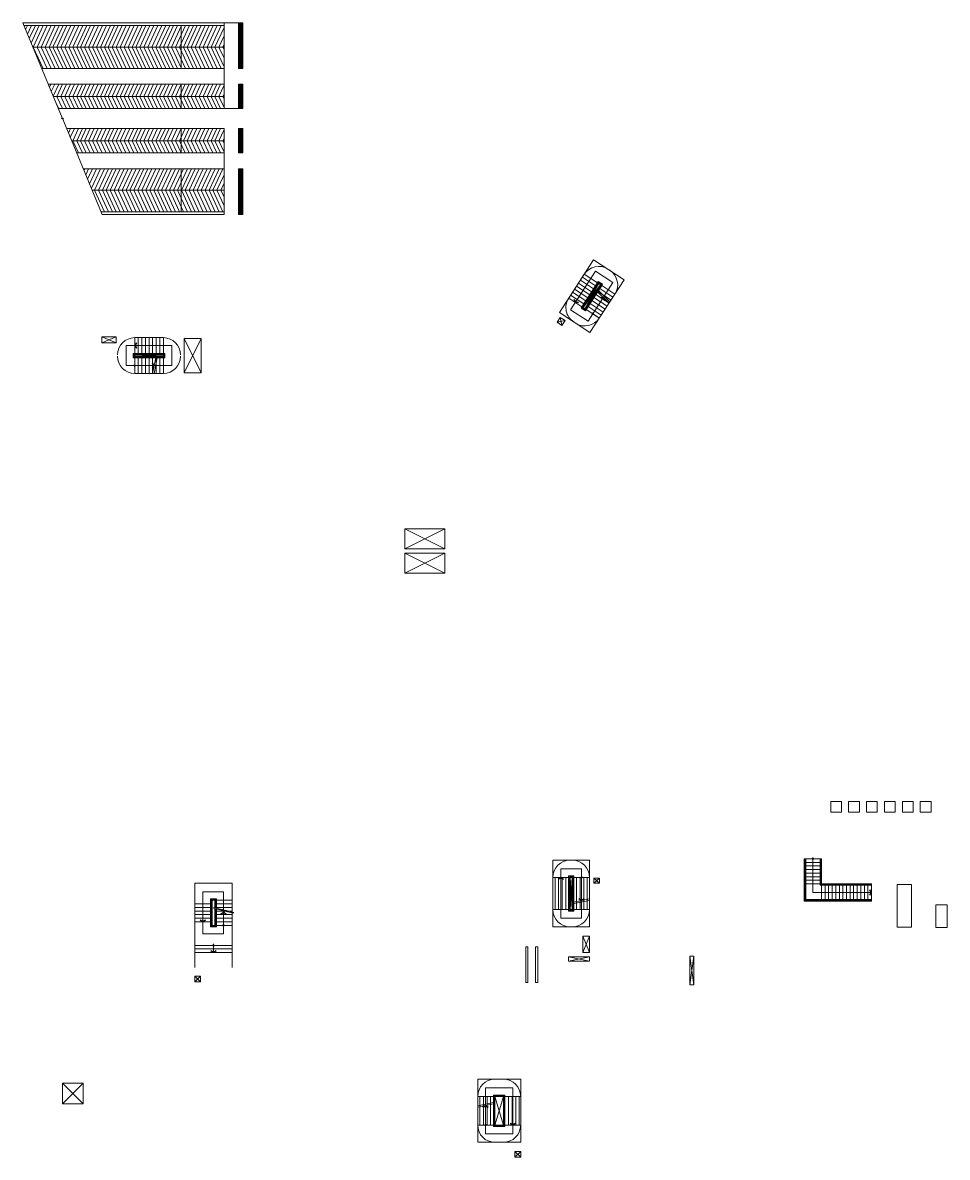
# Model space of a CAD drawing. Header units: millimetres. Extents: x 379264 to 1158416, y -283062 to 356890.
# Drawn here: x 733242 to 797800, y -283062 to -203812 of the extents above; entities that cross this region are included whole.
import ezdxf

# ---------------------------------------------------------------- set-up
doc = ezdxf.new("R2010")
doc.units = ezdxf.units.MM
doc.layers.add('tam cap ram', color=8, linetype='Continuous', lineweight=5)
pattern_1 = [(90, (705462.397, -142412.387), (-50, 3e-15), [])]

# ---------------------------------------------------------------- blocks, each defined once
blk = doc.blocks.new('MB Ham 1$0$Arrow 60')
at = {"linetype": 'ByBlock', "lineweight": -2}
h = blk.add_hatch(color=0, dxfattribs=at)
h.paths.add_polyline_path([(1.88, 0.94), (1.65, 1.38), (0, 0.56), (-1.65, 1.38), (-1.88, 0.94), (0, 0)], flags=17)
h.paths.add_polyline_path([(1.65, 1.38), (1.88, 0.94), (0, 0), (-1.88, 0.94), (-1.65, 1.38), (0, 0.56)])
blk.add_hatch(color=0, dxfattribs=at).paths.add_polyline_path([(1.65, 1.38), (1.88, 0.94), (0, 0), (-1.88, 0.94), (-1.65, 1.38), (0, 0.56)])
at = {"color": 0, "linetype": 'ByBlock', "lineweight": -2}
blk.add_lwpolyline([(1.65, 1.38), (1.88, 0.94), (0, 0), (-1.88, 0.94), (-1.65, 1.38), (0, 0.56)], close=True, dxfattribs=at)
blk = doc.blocks.new('MB Ham 1$0$Dot')
at = {"linetype": 'ByBlock', "lineweight": -2}
h = blk.add_hatch(color=0, dxfattribs=at)
edge = h.paths.add_edge_path()
edge.add_arc((0, 0), 0.5, 0, 360)
at = {"color": 0, "linetype": 'ByBlock', "lineweight": -2}
blk.add_line((0, -1), (0, 1), dxfattribs=at)
blk.add_circle((0, 0), 0.5, dxfattribs=at)

msp = doc.modelspace()

# ---------------------------------------------------------------- hatches: boundary and pattern name
at = {"layer": 'tam cap ram'}
h = msp.add_hatch(dxfattribs=at)
h.set_pattern_fill('_USER', color=256, scale=250, angle=65, pattern_type=0)
h.set_pattern_definition([(65, (799761.43, -118270.57), (-226.57695, 105.65457), [])])
h.paths.add_polyline_path([(747307.83, -204012.39), (733325.39, -204012.39), (733947.26, -205512.39), (747307.83, -205512.39)])
h = msp.add_hatch(dxfattribs=at)
h.set_pattern_fill('LINE10', color=256, scale=50, angle=90, style=0, pattern_type=2)
h.set_pattern_definition(pattern_1)
h.paths.add_polyline_path([(748562.4, -203862.39), (748562.4, -206962.39), (748362.4, -206962.39), (748362.4, -203862.39)])
h = msp.add_hatch(dxfattribs=at)
h.set_pattern_fill('_USER', color=256, scale=250, angle=65, pattern_type=0)
h.set_pattern_definition([(295, (799761.43, -292754.2), (-226.57695, -105.65457), [])])
h.paths.add_polyline_path([(734569.14, -207012.39), (747307.83, -207012.39), (747307.83, -205512.39), (733947.26, -205512.39)])
h = msp.add_hatch(dxfattribs=at)
h.set_pattern_fill('_USER', color=256, scale=250, angle=65, pattern_type=0)
h.set_pattern_definition([(65, (799761.43, -121720.57), (-226.57695, 105.65457), [])])
h.paths.add_polyline_path([(747307.83, -208112.39), (735025.18, -208112.39), (735377.57, -208962.39), (747307.83, -208962.39)])
h = msp.add_hatch(dxfattribs=at)
h.set_pattern_fill('LINE10', color=256, scale=50, angle=90, style=0, pattern_type=2)
h.set_pattern_definition(pattern_1)
h.paths.add_polyline_path([(748562.4, -208162.39), (748562.4, -209762.39), (748362.4, -209762.39), (748362.4, -208162.39)])
h = msp.add_hatch(dxfattribs=at)
h.set_pattern_fill('_USER', color=256, scale=250, angle=65, pattern_type=0)
h.set_pattern_definition([(295, (799761.43, -296204.2), (-226.57695, -105.65457), [])])
h.paths.add_polyline_path([(735729.97, -209812.39), (747307.83, -209812.39), (747307.83, -208962.39), (735377.57, -208962.39)])
h = msp.add_hatch(dxfattribs=at)
h.set_pattern_fill('_USER', color=256, scale=250, angle=65, pattern_type=0)
h.set_pattern_definition([(65, (799761.43, -124820.57), (-226.57695, 105.65457), [])])
h.paths.add_polyline_path([(736310.38, -211212.39), (736662.78, -212062.39), (747307.83, -212062.39), (747307.83, -211212.39)])
h = msp.add_hatch(dxfattribs=at)
h.set_pattern_fill('LINE10', color=256, scale=50, angle=90, style=0, pattern_type=2)
h.set_pattern_definition(pattern_1)
h.paths.add_polyline_path([(748562.4, -211262.39), (748562.4, -212862.39), (748362.4, -212862.39), (748362.4, -211262.39)])
h = msp.add_hatch(dxfattribs=at)
h.set_pattern_fill('_USER', color=256, scale=250, angle=65, pattern_type=0)
h.set_pattern_definition([(295, (799761.43, -299304.2), (-226.57695, -105.65457), [])])
h.paths.add_polyline_path([(736662.78, -212062.39), (737015.17, -212912.39), (747307.83, -212912.39), (747307.83, -212062.39)])
h = msp.add_hatch(dxfattribs=at)
h.set_pattern_fill('_USER', color=256, scale=250, angle=65, pattern_type=0)
h.set_pattern_definition([(65, (799761.43, -120870.57), (-226.57695, 105.65457), [])])
h.paths.add_polyline_path([(737471.21, -214012.39), (738093.09, -215512.39), (747307.83, -215512.39), (747307.83, -214012.39)])
h = msp.add_hatch(dxfattribs=at)
h.set_pattern_fill('LINE10', color=256, scale=50, angle=90, style=0, pattern_type=2)
h.set_pattern_definition(pattern_1)
h.paths.add_polyline_path([(748562.4, -214062.39), (748562.4, -217162.39), (748362.4, -217162.39), (748362.4, -214062.39)])
h = msp.add_hatch(dxfattribs=at)
h.set_pattern_fill('_USER', color=256, scale=250, angle=65, pattern_type=0)
h.set_pattern_definition([(295, (799761.43, -310154.2), (-226.57695, -105.65457), [])])
h.paths.add_polyline_path([(738093.09, -215512.39), (738714.96, -217012.39), (747307.83, -217012.39), (747307.83, -215512.39)])
h = msp.add_hatch(dxfattribs=at)
h.set_pattern_fill('_USER', color=256, scale=250, angle=-32.9749564, pattern_type=0)
h.set_pattern_definition([(327.025, (774048.52, -223607.02), (136.068, 209.727), [])])
h.paths.add_polyline_path([(774592.8, -222768.12), (773504.25, -224445.93), (772581.45, -223847.23), (773670, -222169.42)])
h.paths.add_polyline_path([(773628.05, -222142.2), (772539.51, -223820.02), (772497.56, -223792.81), (773586.1, -222114.99)])
h.paths.add_polyline_path([(773460.27, -222033.35), (772371.72, -223711.16), (772329.78, -223683.95), (773418.32, -222006.13)])
h.paths.add_polyline_path([(773376.38, -221978.92), (772287.83, -223656.74), (771365.03, -223058.04), (772453.58, -221380.22)])
h = msp.add_hatch(dxfattribs=at)
h.set_pattern_fill('_USER', color=256, scale=250, angle=90, pattern_type=0)
h.set_pattern_definition([(90, (707662.4, -139962.39), (-250, 2e-14), [])])
h.paths.add_polyline_path([(772812.64, -265762.39), (772812.64, -263512.39), (771712.64, -263512.39), (771712.64, -265762.39)])
h.paths.add_polyline_path([(771662.64, -265762.39), (771662.64, -263512.39), (771612.64, -263512.39), (771612.64, -265762.39)])
h.paths.add_polyline_path([(771462.64, -265762.39), (771462.64, -263512.39), (771412.64, -263512.39), (771412.64, -265762.39)])
h.paths.add_polyline_path([(771362.64, -265762.39), (771362.64, -263512.39), (770262.64, -263512.39), (770262.64, -265762.39)])
h = msp.add_hatch(dxfattribs=at)
h.set_pattern_fill('_USER', color=256, scale=250, angle=90, pattern_type=0)
h.set_pattern_definition([(90, (707662.4, -139512.39), (-250, 2e-14), [])])
h.paths.add_polyline_path([(765012.4, -278812.39), (765012.4, -280812.39), (766112.4, -280812.39), (766112.4, -278812.39)])
h.paths.add_polyline_path([(766162.4, -278812.39), (766162.4, -280812.39), (766212.4, -280812.39), (766212.4, -278812.39)])
h.paths.add_polyline_path([(766812.4, -278812.39), (766812.4, -280812.39), (766862.4, -280812.39), (766862.4, -278812.39)])
h.paths.add_polyline_path([(766912.4, -278812.39), (766912.4, -280812.39), (768012.4, -280812.39), (768012.4, -278812.39)])

# ---------------------------------------------------------------- linework, layer by layer
for p, q in [((748312.4, -203812.39), (733242.48, -203812.39)), ((747307.83, -204012.39), (733325.39, -204012.39)), ((733325.39, -204012.39), (747307.83, -204012.39)), ((747307.83, -209812.39), (747307.83, -203812.39)), ((747307.83, -205512.39), (733947.26, -205512.39)), ((747307.83, -207012.39), (734569.14, -207012.39)), ((747307.83, -208112.39), (735025.18, -208112.39)), ((747307.83, -208962.39), (735377.57, -208962.39)), ((748312.4, -209812.39), (735729.97, -209812.39)), ((747307.83, -211212.39), (736310.38, -211212.39)), ((747307.83, -217212.39), (747307.83, -211212.39)), ((747307.83, -212062.39), (736662.78, -212062.39)), ((747307.83, -212912.39), (737015.17, -212912.39)), ((747315.73, -214012.39), (737471.21, -214012.39)), ((747307.83, -215512.39), (738093.09, -215512.39)), ((747307.83, -217012.39), (738714.96, -217012.39)), ((747307.83, -217212.39), (738797.87, -217212.39)), ((773106.71, -220373.53), (770711.91, -224064.73)), ((773106.71, -220373.53), (775245.92, -221761.42)), ((773241.54, -221176.23), (771499.87, -223860.73)), ((773430.8, -221895.03), (772233.41, -223740.63)), ((772453.58, -221380.22), (773376.38, -221978.92)), ((775245.92, -221761.42), (772851.12, -225452.62)), ((773241.54, -221176.23), (774457.96, -221965.42)), ((773430.8, -221895.03), (773724.42, -222085.52)), ((773445.54, -221964.19), (772302.56, -223725.9)), ((773460.27, -222033.35), (772371.72, -223711.16)), ((773586.1, -222114.99), (772497.56, -223792.81)), ((773655.26, -222100.26), (772512.29, -223861.96)), ((773724.42, -222085.52), (772527.02, -223931.12)), ((774457.96, -221965.42), (772716.29, -224649.93)), ((773313.97, -222534.44), (774184.59, -223397.3)), ((773369.56, -222448.75), (774240.19, -223311.6)), ((773418.32, -222006.13), (773628.05, -222142.2)), ((773460.27, -222033.35), (773418.32, -222006.13)), ((773445.54, -221964.19), (773655.26, -222100.26)), ((773628.05, -222142.2), (773586.1, -222114.99)), ((773670, -222169.42), (774592.8, -222768.12)), ((771365.03, -223058.04), (772287.83, -223656.74)), ((772851.12, -225452.62), (770711.91, -224064.73)), ((771499.87, -223860.73), (772716.29, -224649.93)), ((772233.41, -223740.63), (772527.02, -223931.12)), ((772302.56, -223725.9), (772512.29, -223861.96)), ((772329.78, -223683.95), (772539.51, -223820.02)), ((772581.45, -223847.23), (773504.25, -224445.93)), ((770556.7, -224738.86), (771109.98, -224621)), ((770774.41, -224403.29), (770892.27, -224956.56)), ((771718.6, -224717.85), (771844.43, -224799.5)), ((738760.69, -225762.39), (739760.69, -226162.39)), ((739760.69, -225762.39), (738760.69, -226162.39)), ((741062.4, -225812.39), (741062.4, -226912.39)), ((741312.4, -225812.39), (741312.4, -226912.39)), ((741562.4, -225812.39), (741562.4, -226912.39)), ((741812.4, -225812.39), (741812.4, -226912.39)), ((742062.4, -225812.39), (742062.4, -226912.39)), ((742312.4, -225812.39), (742312.4, -226912.39)), ((742562.4, -225812.39), (742562.4, -226912.39)), ((742812.4, -225812.39), (742812.4, -226912.39)), ((743062.4, -225812.39), (743062.4, -226912.39)), ((744512.4, -228262.39), (745712.4, -225862.39)), ((745712.4, -228262.39), (744512.4, -225862.39)), ((743662.4, -226362.39), (740462.4, -226362.39)), ((740462.4, -226362.39), (740462.4, -227762.39)), ((743662.4, -226362.39), (743662.4, -227762.39)), ((743162.4, -226912.39), (740962.4, -226912.39)), ((740962.4, -226912.39), (740962.4, -227212.39)), ((743162.4, -227212.39), (740962.4, -227212.39)), ((743112.4, -226962.39), (741012.4, -226962.39)), ((741012.4, -226962.39), (741012.4, -227162.39)), ((743112.4, -227162.39), (741012.4, -227162.39)), ((741062.4, -226962.39), (741062.4, -227162.39)), ((743062.4, -227012.39), (741062.4, -227012.39)), ((743062.4, -227112.39), (741062.4, -227112.39)), ((741062.4, -227212.39), (741062.4, -228312.39)), ((741312.4, -226962.39), (741312.4, -227012.39)), ((741312.4, -227112.39), (741312.4, -227162.39)), ((741312.4, -227212.39), (741312.4, -228312.39)), ((741562.4, -226962.39), (741562.4, -227012.39)), ((741562.4, -227112.39), (741562.4, -227162.39)), ((741562.4, -227212.39), (741562.4, -228312.39)), ((741812.4, -226962.39), (741812.4, -227012.39)), ((741812.4, -227112.39), (741812.4, -227162.39)), ((741812.4, -227212.39), (741812.4, -228312.39)), ((742062.4, -226962.39), (742062.4, -227012.39)), ((742062.4, -227112.39), (742062.4, -227162.39)), ((742062.4, -227212.39), (742062.4, -228312.39)), ((742312.4, -226962.39), (742312.4, -227012.39)), ((742562.4, -227112.39), (742312.4, -228312.39)), ((742312.4, -227112.39), (742312.4, -227162.39)), ((742312.4, -227212.39), (742312.4, -228312.39)), ((742664.54, -227112.39), (742414.54, -228312.39)), ((742562.4, -226962.39), (742562.4, -227012.39)), ((742562.4, -227112.39), (742562.4, -227162.39)), ((742562.4, -227212.39), (742562.4, -228312.39)), ((742812.4, -226962.39), (742812.4, -227012.39)), ((742812.4, -227112.39), (742812.4, -227162.39)), ((742812.4, -227212.39), (742812.4, -228312.39)), ((743062.4, -226962.39), (743062.4, -227162.39)), ((743062.4, -227012.39), (743062.4, -226962.39)), ((743062.4, -227162.39), (743062.4, -227112.39)), ((743062.4, -227212.39), (743062.4, -228312.39)), ((743112.4, -226962.39), (743112.4, -227162.39)), ((743162.4, -226912.39), (743162.4, -227212.39)), ((743662.4, -227762.39), (740462.4, -227762.39)), ((759915.76, -240560.83), (762715.76, -239160.83)), ((762715.76, -240560.83), (759915.76, -239160.83)), ((759915.76, -242260.72), (762715.76, -240860.72)), ((762715.76, -242260.72), (759915.76, -240860.72)), ((790412.37, -258212, 0), (789662.53, -258212, 0)), ((789662.53, -258212, 0), (789662.53, -258961.7, 0)), ((790412.37, -258961.7, 0), (790412.37, -258212, 0)), ((791662.37, -258212, 0), (790912.53, -258212, 0)), ((790912.53, -258212, 0), (790912.53, -258961.7, 0)), ((791662.37, -258961.7, 0), (791662.37, -258212, 0)), ((792912.37, -258212, 0), (792162.53, -258212, 0)), ((792162.53, -258212, 0), (792162.53, -258961.7, 0)), ((792912.37, -258961.7, 0), (792912.37, -258212, 0)), ((794162.37, -258212, 0), (793412.53, -258212, 0)), ((793412.53, -258212, 0), (793412.53, -258961.7, 0)), ((794162.37, -258961.7, 0), (794162.37, -258212, 0)), ((795412.37, -258212, 0), (794662.53, -258212, 0)), ((794662.53, -258212, 0), (794662.53, -258961.7, 0)), ((795412.37, -258961.7, 0), (795412.37, -258212, 0)), ((796662.37, -258212, 0), (795912.53, -258212, 0)), ((795912.53, -258212, 0), (795912.53, -258961.7, 0)), ((796662.37, -258961.7, 0), (796662.37, -258212, 0)), ((789662.53, -258961.7, 0), (790412.37, -258961.7, 0)), ((790912.53, -258961.7, 0), (791662.37, -258961.7, 0)), ((792162.53, -258961.7, 0), (792912.37, -258961.7, 0)), ((793412.53, -258961.7, 0), (794162.37, -258961.7, 0)), ((794662.53, -258961.7, 0), (795412.37, -258961.7, 0)), ((795912.53, -258961.7, 0), (796662.37, -258961.7, 0)), ((770262.64, -266962.39), (770262.64, -262312.39)), ((772812.64, -262312.39), (770262.64, -262312.39)), ((771462.64, -262312.39), (771612.64, -262312.39)), ((772812.64, -266962.39), (772812.64, -262312.39)), ((787862.4, -262212.39), (787812.4, -262212.39)), ((788912.4, -262212.39), (787912.4, -262212.39)), ((789012.4, -262212.39), (788962.4, -262212.39)), ((770812.64, -266362.39), (770812.64, -262912.39)), ((770812.64, -262912.39), (772262.64, -262912.39)), ((772262.64, -266362.39), (772262.64, -262912.39)), ((787862.4, -262462.39), (787812.4, -262462.39)), ((787862.4, -262712.39), (787812.4, -262712.39)), ((787862.4, -262962.39), (787812.4, -262962.39)), ((788912.4, -262462.39), (787912.4, -262462.39)), ((788912.4, -262712.39), (787912.4, -262712.39)), ((788912.4, -262962.39), (787912.4, -262962.39)), ((789012.4, -262462.39), (788962.4, -262462.39)), ((789012.4, -262712.39), (788962.4, -262712.39)), ((789012.4, -262962.39), (788962.4, -262962.39)), ((770262.64, -263512.39), (771362.64, -263512.39)), ((771362.64, -265862.39), (771362.64, -263412.39)), ((771362.64, -263412.39), (771712.64, -263412.39)), ((771412.64, -265812.39), (771412.64, -263462.39)), ((771412.64, -263462.39), (771662.64, -263462.39)), ((771412.64, -263512.39), (771662.64, -263512.39)), ((771462.64, -265762.39), (771462.64, -263512.39)), ((771612.64, -265762.39), (771612.64, -263512.39)), ((771662.64, -265812.39), (771662.64, -263462.39)), ((771712.64, -265862.39), (771712.64, -263412.39)), ((771712.64, -263512.39), (772812.64, -263512.39)), ((773112.4, -263912.39), (773512.4, -263562.39)), ((773512.4, -263912.39), (773112.4, -263562.39)), ((787862.4, -263212.39), (787812.4, -263212.39)), ((787862.4, -263462.39), (787812.4, -263462.39)), ((787862.4, -263712.39), (787812.4, -263712.39)), ((788912.4, -263212.39), (787912.4, -263212.39)), ((788912.4, -263462.39), (787912.4, -263462.39)), ((788912.4, -263712.39), (787912.4, -263712.39)), ((789012.4, -263212.39), (788962.4, -263212.39)), ((789012.4, -263462.39), (788962.4, -263462.39)), ((789012.4, -263712.39), (788962.4, -263712.39)), ((787862.4, -263962.39), (787812.4, -263962.39)), ((788912.4, -263962.39), (787912.4, -263962.39)), ((789012.4, -263962.39), (788962.4, -263962.39)), ((789012.4, -263962.39), (792512.4, -263962.39)), ((789012.4, -264012.39), (789012.4, -263962.39)), ((789012.4, -264012.39), (792512.4, -264012.39)), ((789012.4, -265062.39), (789012.4, -264062.39)), ((789262.4, -264012.39), (789262.4, -263962.39)), ((789262.4, -265062.39), (789262.4, -264062.39)), ((789512.4, -264012.39), (789512.4, -263962.39)), ((789512.4, -265062.39), (789512.4, -264062.39)), ((789762.4, -264012.39), (789762.4, -263962.39)), ((789762.4, -265062.39), (789762.4, -264062.39)), ((790012.4, -264012.39), (790012.4, -263962.39)), ((790012.4, -265062.39), (790012.4, -264062.39)), ((790262.4, -264012.39), (790262.4, -263962.39)), ((790262.4, -265062.39), (790262.4, -264062.39)), ((790512.4, -264012.39), (790512.4, -263962.39)), ((790512.4, -265062.39), (790512.4, -264062.39)), ((790762.4, -264012.39), (790762.4, -263962.39)), ((790762.4, -265062.39), (790762.4, -264062.39)), ((791012.4, -264012.39), (791012.4, -263962.39)), ((791012.4, -265062.39), (791012.4, -264062.39)), ((791262.4, -264012.39), (791262.4, -263962.39)), ((791262.4, -265062.39), (791262.4, -264062.39)), ((791512.4, -264012.39), (791512.4, -263962.39)), ((791512.4, -265062.39), (791512.4, -264062.39)), ((791762.4, -264012.39), (791762.4, -263962.39)), ((791762.4, -265062.39), (791762.4, -264062.39)), ((792012.4, -264012.39), (792012.4, -263962.39)), ((792012.4, -265062.39), (792012.4, -264062.39)), ((792262.4, -264012.39), (792262.4, -263962.39)), ((792262.4, -265062.39), (792262.4, -264062.39)), ((792512.4, -264012.39), (792512.4, -263962.39)), ((792512.4, -265162.39), (792512.4, -264062.39)), ((746662.4, -265112.38), (746662.4, -265647.76)), ((771612.64, -265262.39), (772812.64, -265012.39)), ((771612.64, -265364.53), (772812.64, -265114.53)), ((789012.4, -265162.39), (789012.4, -265112.39)), ((789012.4, -265162.39), (792512.4, -265162.39)), ((789262.4, -265162.39), (789262.4, -265112.39)), ((789512.4, -265162.39), (789512.4, -265112.39)), ((789762.4, -265162.39), (789762.4, -265112.39)), ((790012.4, -265162.39), (790012.4, -265112.39)), ((790262.4, -265162.39), (790262.4, -265112.39)), ((790512.4, -265162.39), (790512.4, -265112.39)), ((790762.4, -265162.39), (790762.4, -265112.39)), ((791012.4, -265162.39), (791012.4, -265112.39)), ((791262.4, -265162.39), (791262.4, -265112.39)), ((791512.4, -265162.39), (791512.4, -265112.39)), ((791762.4, -265162.39), (791762.4, -265112.39)), ((792012.4, -265162.39), (792012.4, -265112.39)), ((792262.4, -265162.39), (792262.4, -265112.39)), ((745262.4, -265612.38), (746362.4, -265612.38)), ((745262.4, -265862.38), (746362.4, -265862.38)), ((745262.4, -266112.38), (746362.4, -266112.38)), ((770262.64, -265762.39), (771362.64, -265762.39)), ((771362.64, -265862.39), (771712.64, -265862.39)), ((771412.64, -265762.39), (771662.64, -265762.39)), ((771462.64, -265762.39), (771412.64, -265762.39)), ((771412.64, -265812.39), (771662.64, -265812.39)), ((771662.64, -265762.39), (771612.64, -265762.39)), ((771712.64, -265762.39), (772812.64, -265762.39)), ((745262.4, -266362.38), (746362.4, -266362.38)), ((770262.64, -266962.39), (772812.64, -266962.39)), ((770812.64, -266362.39), (772262.64, -266362.39)), ((772362.39, -268762.39), (772812.39, -267612.39)), ((772362.39, -267612.39), (772812.39, -268762.39)), ((771362.42, -269362.38), (772812.42, -269062.38)), ((771362.42, -269062.38), (772812.42, -269362.38)), ((780112.64, -271012.39), (779812.64, -269012.39)), ((780112.64, -269012.39), (779812.64, -271012.39)), ((745262.4, -270812.39), (745662.4, -270412.39)), ((745262.4, -270412.39), (745662.4, -270812.39)), ((737462.4, -279337.39), (736012.4, -277887.39)), ((737462.4, -277887.39), (736012.4, -279337.39)), ((768012.4, -277612.39), (765012.4, -277612.39)), ((765012.4, -277612.39), (765012.4, -282012.39)), ((768012.4, -277612.39), (768012.4, -282012.39)), ((766112.4, -278812.39), (765012.4, -278812.39)), ((767462.4, -278212.39), (765562.4, -278212.39)), ((765562.4, -278212.39), (765562.4, -281412.39)), ((766912.4, -278712.39), (766112.4, -278712.39)), ((766112.4, -278712.39), (766112.4, -280912.39)), ((766862.4, -278762.39), (766162.4, -278762.39)), ((766162.4, -278762.39), (766162.4, -280862.39)), ((766862.4, -278812.39), (766162.4, -278812.39)), ((766162.4, -278812.39), (766212.4, -278812.39)), ((766212.4, -278812.39), (766212.4, -280812.39)), ((766812.4, -278812.39), (766812.4, -280812.39)), ((766812.4, -278812.39), (766862.4, -278812.39)), ((766862.4, -278762.39), (766862.4, -280862.39)), ((766912.4, -278712.39), (766912.4, -280912.39)), ((768012.4, -278812.39), (766912.4, -278812.39)), ((767462.4, -278212.39), (767462.4, -281412.39)), ((766212.4, -279210.24), (765012.4, -279460.24)), ((766212.4, -279312.39), (765012.4, -279562.39)), ((766112.4, -280812.39), (765012.4, -280812.39)), ((766912.4, -280912.39), (766112.4, -280912.39)), ((766862.4, -280812.39), (766162.4, -280812.39)), ((766862.4, -280862.39), (766162.4, -280862.39)), ((768012.4, -280812.39), (766912.4, -280812.39)), ((765012.4, -282012.39), (768012.4, -282012.39)), ((767462.4, -281412.39), (765562.4, -281412.39)), ((766812.4, -282012.39), (766212.4, -282012.39)), ((768012.4, -283062.39), (767612.4, -282662.39)), ((768012.4, -282662.39), (767612.4, -283062.39))]:
    msp.add_line(p, q, dxfattribs=at)
for points in [[(738797.87, -217212.39), (736039.32, -210558.57), (736093.2, -210509.18), (735947.15, -210515.6), (736001.03, -210466.2), (733242.48, -203812.39)], [(744307.83, -207012.39), (744307.83, -204012.39)], [(744307.83, -209812.39), (744307.83, -208112.39)], [(744307.83, -211212.39), (744307.83, -212912.39)], [(744307.83, -214012.39), (744307.83, -217012.39)], [(773586.1, -222114.99), (772371.72, -223711.16)], [(772497.56, -223792.81), (773460.27, -222033.35)], [(741062.4, -227112.39), (743062.4, -227012.39)], [(743062.4, -227112.39), (741062.4, -227012.39)], [(789012.4, -265112.39), (789012.4, -265162.39), (787812.4, -265162.39), (787812.4, -262212.39)], [(792512.4, -265112.39), (787862.4, -265112.39), (787862.4, -262212.39)], [(792512.4, -265062.39), (787912.4, -265062.39), (787912.4, -262212.39)], [(788412.4, -262212.39), (788412.4, -264562.39), (792512.4, -264562.39)], [(788912.4, -262212.39), (788912.4, -264062.39), (792512.4, -264062.39)], [(788962.4, -262212.39), (788962.4, -264012.39), (792512.4, -264012.39), (792512.4, -263962.39), (789012.4, -263962.39)], [(789012.4, -262212.39), (789012.4, -265062.39)], [(771612.64, -263512.39), (771462.64, -265762.39)], [(771612.64, -265762.39), (771462.64, -263512.39)], [(747862.4, -269812.39), (747862.4, -263912.38), (745262.4, -263912.38), (745262.4, -269812.39)], [(747262.4, -265712.08), (747262.4, -264512.38), (745812.4, -264512.38), (745812.4, -267462.38), (747262.4, -267462.38), (747262.4, -265783.31)], [(789512.4, -265062.39), (789512.4, -264062.39), (792512.4, -264062.39), (792512.4, -265162.39), (789512.4, -265162.39), (789512.4, -265112.39)], [(745262.4, -267312.38), (745262.4, -264862.38)], [(746362.4, -266612.38), (745262.4, -266612.38), (745262.4, -265362.38), (746362.4, -265362.38)], [(746762.4, -265671.36), (746762.4, -265012.38), (746362.4, -265012.38), (746362.4, -266962.38), (746762.4, -266962.38)], [(746712.4, -265659.56), (746712.4, -265062.38), (746412.4, -265062.38), (746412.4, -266912.38), (746712.35, -266912.38)], [(746412.4, -265362.38), (746462.4, -265362.38), (746462.4, -266612.38), (746412.4, -266612.38)], [(746662.4, -265112.38), (746462.4, -265112.38), (746462.4, -266862.38), (746662.4, -266862.38), (746662.4, -265703.64)], [(746712.4, -265112.38), (746662.4, -265112.38)], [(746712.4, -265362.38), (746662.4, -265362.38)], [(747862.4, -265112.38), (746762.4, -265112.38)], [(747862.4, -265362.38), (746762.4, -265362.38)], [(792512.4, -265162.39), (787812.4, -265162.39)], [(746462.4, -265612.38), (746412.4, -265612.38)], [(746462.4, -265862.38), (746412.4, -265862.38)], [(746462.4, -266112.38), (746412.4, -266112.38)], [(747980.27, -265958.82), (747344.74, -265808.82), (747294.6, -265885.2), (747273.22, -265703.72), (747223.09, -265780.1), (746562.4, -265624.16)], [(747966.26, -266011.4), (747330.73, -265861.39), (747280.59, -265937.77), (747259.21, -265756.29), (747209.07, -265832.67), (746562.4, -265680.04)], [(746712.4, -265612.38), (746662.4, -265612.38)], [(746712.4, -265862.38), (746662.4, -265862.38)], [(746712.4, -266112.38), (746662.4, -266112.38)], [(746712.4, -266912.38), (746712.4, -265715.44)], [(747862.4, -265612.38), (746762.4, -265612.38)], [(746762.4, -266962.38), (746762.4, -265727.24)], [(747862.4, -265862.38), (746762.4, -265862.38)], [(747862.4, -266112.38), (746762.4, -266112.38)], [(746462.4, -266362.38), (746412.4, -266362.38)], [(746712.4, -266362.38), (746662.4, -266362.38)], [(746712.4, -266612.38), (746662.4, -266612.38)], [(746712.4, -266862.38), (746662.4, -266862.38)], [(746712.4, -266862.38), (746662.4, -266862.38)], [(747862.4, -266362.38), (746762.4, -266362.38)], [(747862.4, -266612.38), (746762.4, -266612.38)], [(747862.4, -266862.38), (746762.4, -266862.38)], [(747862.4, -266862.38), (746762.4, -266862.38)], [(747862.4, -268262.38), (745262.4, -268262.38)], [(747862.4, -268512.38), (745262.4, -268512.38)], [(746562.4, -268762.38), (746562.4, -268262.38)], [(747862.4, -268762.38), (745262.4, -268762.38)], [(766212.4, -280812.39), (766812.4, -278812.39)], [(766212.4, -278812.39), (766812.4, -280812.39)]]:
    msp.add_lwpolyline(points, dxfattribs=at)
for points in [[(748612.4, -203812.39), (748612.4, -207012.39), (748312.4, -207012.39), (748312.4, -203812.39)], [(748562.4, -203862.39), (748562.4, -206962.39), (748362.4, -206962.39), (748362.4, -203862.39)], [(748612.4, -208112.39), (748612.4, -209812.39), (748312.4, -209812.39), (748312.4, -208112.39)], [(748562.4, -208162.39), (748562.4, -209762.39), (748362.4, -209762.39), (748362.4, -208162.39)], [(748612.4, -211212.39), (748612.4, -212912.39), (748312.4, -212912.39), (748312.4, -211212.39)], [(748562.4, -211262.39), (748562.4, -212862.39), (748362.4, -212862.39), (748362.4, -211262.39)], [(748612.4, -214012.39), (748612.4, -217212.39), (748312.4, -217212.39), (748312.4, -214012.39)], [(748562.4, -214062.39), (748562.4, -217162.39), (748362.4, -217162.39), (748362.4, -214062.39)], [(773376.38, -221978.92), (772287.83, -223656.74), (771365.03, -223058.04), (772453.58, -221380.22)], [(773460.27, -222033.35), (772371.72, -223711.16), (772329.78, -223683.95), (773418.32, -222006.13)], [(773628.05, -222142.2), (772539.51, -223820.02), (772497.56, -223792.81), (773586.1, -222114.99)], [(774592.8, -222768.12), (773504.25, -224445.93), (772581.45, -223847.23), (773670, -222169.42)], [(770556.7, -224738.86), (770774.41, -224403.29), (771109.98, -224621), (770892.27, -224956.56)], [(738760.69, -225762.39), (739760.69, -225762.39), (739760.69, -226162.39), (738760.69, -226162.39)], [(743062.4, -226912.39), (741062.4, -226912.39), (741062.4, -225812.39), (743062.4, -225812.39)], [(744512.4, -228262.39), (745712.4, -228262.39), (745712.4, -225862.39), (744512.4, -225862.39)], [(743062.4, -227012.39), (741062.4, -227012.39), (741062.4, -226962.39), (743062.4, -226962.39)], [(743062.4, -227162.39), (741062.4, -227162.39), (741062.4, -227112.39), (743062.4, -227112.39)], [(743062.4, -228312.39), (741062.4, -228312.39), (741062.4, -227212.39), (743062.4, -227212.39)], [(759915.76, -240560.83), (762715.76, -240560.83), (762715.76, -239160.83), (759915.76, -239160.83)], [(759915.76, -242260.72), (762715.76, -242260.72), (762715.76, -240860.72), (759915.76, -240860.72)], [(792512.4, -265162.39), (787812.4, -265162.39), (787812.4, -262212.39), (789012.4, -262212.39), (789012.4, -263962.39), (792512.4, -263962.39)], [(771362.64, -265762.39), (771362.64, -263512.39), (770262.64, -263512.39), (770262.64, -265762.39)], [(771462.64, -265762.39), (771462.64, -263512.39), (771412.64, -263512.39), (771412.64, -265762.39)], [(771662.64, -265762.39), (771662.64, -263512.39), (771612.64, -263512.39), (771612.64, -265762.39)], [(772812.64, -265762.39), (772812.64, -263512.39), (771712.64, -263512.39), (771712.64, -265762.39)], [(773112.4, -263912.39), (773512.4, -263912.39), (773512.4, -263562.39), (773112.4, -263562.39)], [(794300.17, -266996.98), (795300.17, -266996.98), (795300.17, -263996.98), (794300.17, -263996.98)], [(797000.17, -265419.17), (797800.17, -265419.17), (797800.17, -267019.17), (797000.17, -267019.17)], [(772362.39, -268762.39), (772362.39, -267612.39), (772812.39, -267612.39), (772812.39, -268762.39)], [(768362.79, -270856.18), (768512.79, -270856.18), (768512.79, -268356.18), (768362.79, -268356.18)], [(769052.79, -270856.18), (769202.79, -270856.18), (769202.79, -268356.18), (769052.79, -268356.18)], [(771362.42, -269362.38), (771362.42, -269062.38), (772812.42, -269062.38), (772812.42, -269362.38)], [(780112.64, -271012.39), (780112.64, -269012.39), (779812.64, -269012.39), (779812.64, -271012.39)], [(745262.4, -270812.39), (745262.4, -270412.39), (745662.4, -270412.39), (745662.4, -270812.39)], [(737462.4, -279337.39), (737462.4, -277887.39), (736012.4, -277887.39), (736012.4, -279337.39)], [(765012.4, -278812.39), (765012.4, -280812.39), (766112.4, -280812.39), (766112.4, -278812.39)], [(766162.4, -278812.39), (766162.4, -280812.39), (766212.4, -280812.39), (766212.4, -278812.39)], [(766812.4, -278812.39), (766812.4, -280812.39), (766862.4, -280812.39), (766862.4, -278812.39)], [(766912.4, -278812.39), (766912.4, -280812.39), (768012.4, -280812.39), (768012.4, -278812.39)], [(768012.4, -283062.39), (768012.4, -282662.39), (767612.4, -282662.39), (767612.4, -283062.39)]]:
    msp.add_lwpolyline(points, close=True, dxfattribs=at)
for centre, start, end in [((773460.27, -222033.35), 57.0250436, 147.0250436), ((773586.1, -222114.99), 327.0250436, 57.0250436), ((772371.72, -223711.16), 147.0250436, 237.0250436), ((772497.56, -223792.81), 237.0250436, 327.0250436), ((741062.4, -227012.39), 90, 180), ((743062.4, -227012.39), 0, 90), ((741062.4, -227112.39), 180, 270), ((743062.4, -227112.39), 270, 0), ((771462.64, -263512.39), 90, 180), ((771612.64, -263512.39), 0, 90), ((771462.64, -265762.39), 180, 270), ((771612.64, -265762.39), 270, 0), ((766212.4, -278812.39), 90, 180), ((766812.4, -278812.39), 0, 90), ((766212.4, -280812.39), 180, 270), ((766812.4, -280812.39), 270, 0)]:
    msp.add_arc(centre, 1200, start, end, dxfattribs=at)

# ---------------------------------------------------------------- block references
for name, p, xscale, yscale, zscale, rotation in [('MB Ham 1$0$Arrow 60', (771826.43, -223357.39), -100, 99.99999999999999, 100, 327.0250436077509), ('MB Ham 1$0$Arrow 60', (773785.56, -223001.82), 99.99999999999999, 99.99999999999999, 99.99999999999999, 147.0250436077509), ('MB Ham 1$0$Dot', (773042.85, -224146.58), 99.99999999999999, 99.99999999999999, 99.99999999999999, 147.0250436077509), ('MB Ham 1$0$Arrow 60', (741062.4, -226362.39), -100, 100, 100, 270), ('MB Ham 1$0$Dot', (741062.4, -227762.39), 100, 100, 100, 89.99999999999999), ('MB Ham 1$0$Arrow 60', (742426.98, -227762.39), 100, 100, 100, 89.99999999999999), ('MB Ham 1$0$Arrow 60', (770812.64, -263512.39), 100, 100, 100, 180), ('MB Ham 1$0$Arrow 60', (792512.4, -264562.39), -100.0000000000001, 100.0000000000001, 100, 90), ('MB Ham 1$0$Arrow 60', (747262.4, -265936.16), 100.0000000000002, 100.0000000000002, 100.0000000000002, 180), ('MB Ham 1$0$Dot', (746562.4, -268262.38), -100.0000000000004, 100.0000000000004, 100, 180), ('MB Ham 1$0$Arrow 60', (765562.4, -279447.8), -100, 100, 100, 180), ('MB Ham 1$0$Dot', (765562.4, -280812.39), -100, 100, 100, 180)]:
    msp.add_blockref(name, p, dxfattribs=dict(at, xscale=xscale, yscale=yscale, zscale=zscale, rotation=rotation))
for name, p, xscale, yscale, zscale in [('MB Ham 1$0$Dot', (788412.4, -262212.39), -100, 100, 100), ('MB Ham 1$0$Dot', (772262.64, -263512.39), -100, 100, 100), ('MB Ham 1$0$Arrow 60', (772262.64, -265126.97), -100, 100, 100), ('MB Ham 1$0$Arrow 60', (745812.4, -266613.6), 100, 100, 100), ('MB Ham 1$0$Dot', (747262.4, -266862.38), -100.0000000000003, 100.0000000000003, 100), ('MB Ham 1$0$Arrow 60', (746562.4, -268762.38), 100.0000000000002, 100.0000000000002, 100.0000000000002), ('MB Ham 1$0$Arrow 60', (767462.4, -280812.39), 100, 100, 100)]:
    msp.add_blockref(name, p, dxfattribs=dict(at, xscale=xscale, yscale=yscale, zscale=zscale))

doc.saveas('drawing.dxf')
